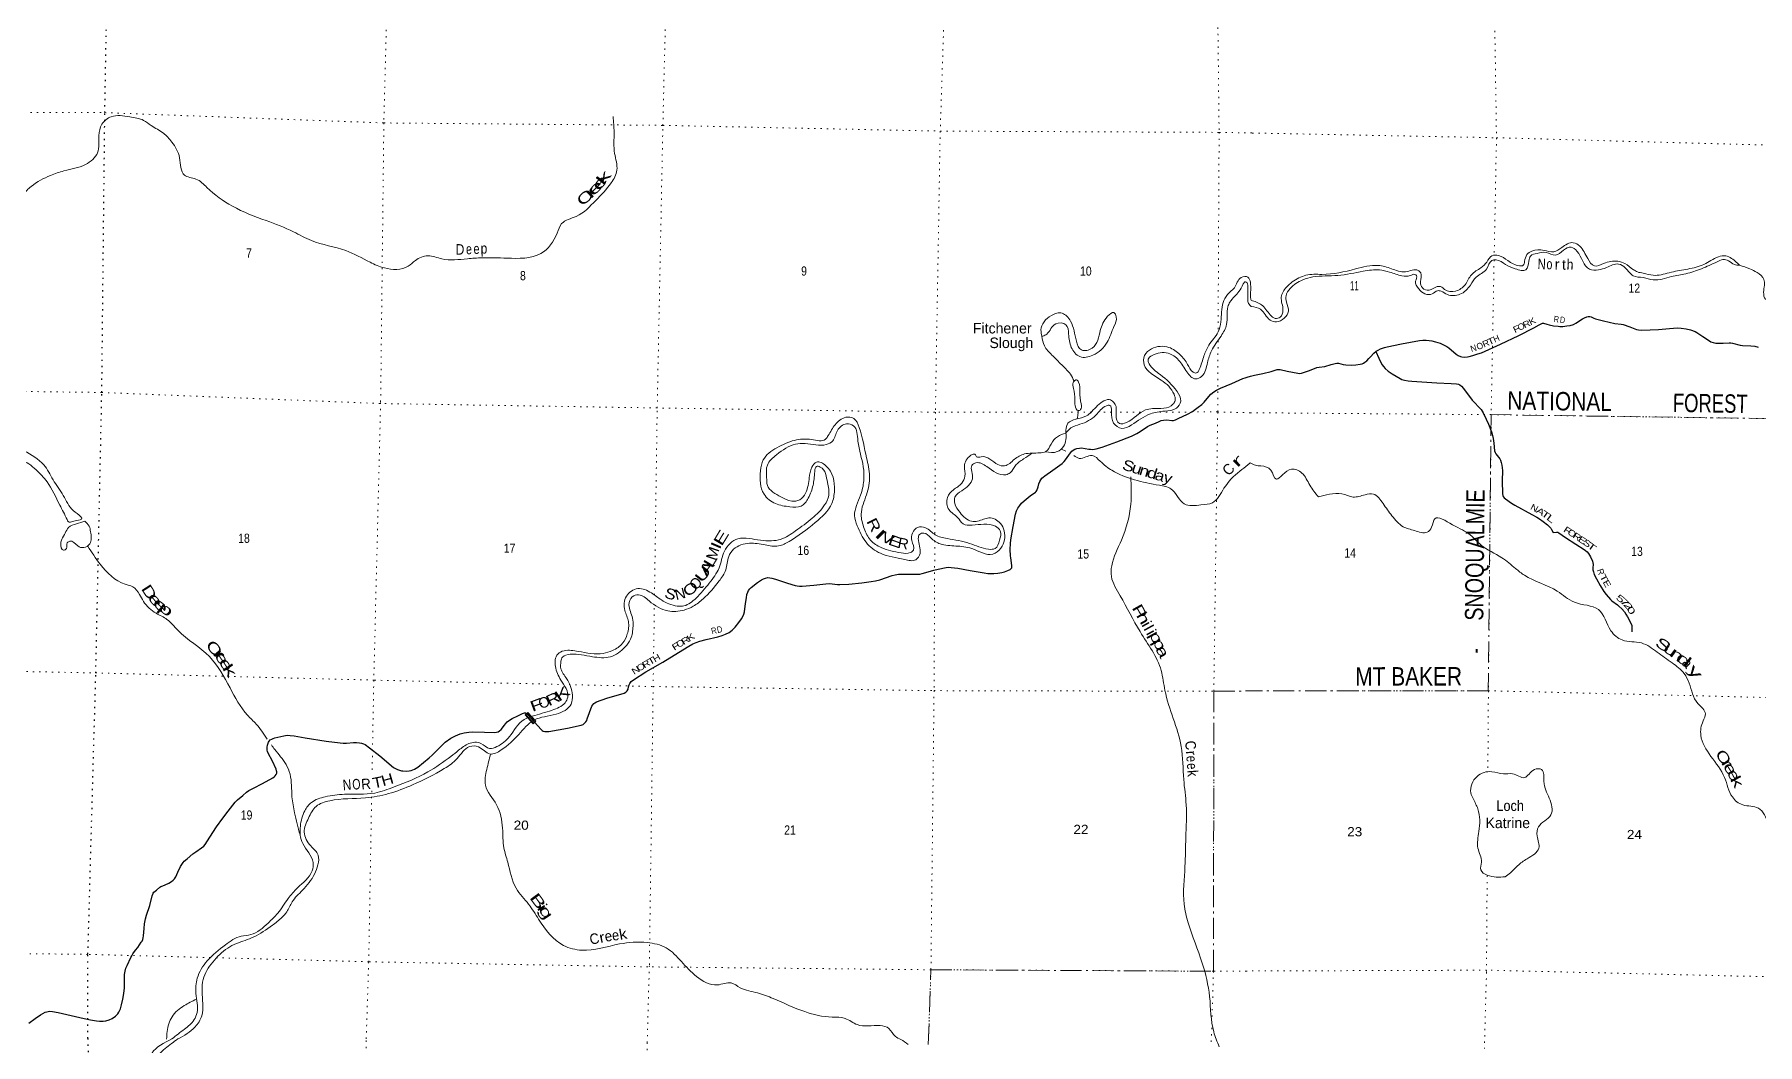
# Model space of a CAD drawing. Header units: feet. Extents: x -248627 to 3, y 0 to 184934.
# Drawn here: x -178134 to -145344, y 46447 to 65658 of the extents above; entities that cross this region are included whole.
import ezdxf
from ezdxf.enums import TextEntityAlignment as Align

# ---------------------------------------------------------------- set-up
doc = ezdxf.new("R2010")
doc.units = ezdxf.units.FT
doc.header["$LTSCALE"] = 80
doc.linetypes.add('DOT_DASHED', pattern=[7.7, 5, -1.2, 0.3, -1.2])
doc.linetypes.add('DOTTED', pattern=[1.5, 0.3, -1.2])
for name, color, linetype, lineweight in [('29', 7, 'Continuous', 25), ('30', 7, 'Continuous', 13), ('31', 7, 'Continuous', 13), ('39', 7, 'Continuous', 13), ('41', 7, 'Continuous', 13), ('44', 7, 'DOT_DASHED', 13), ('6', 7, 'DOTTED', 25), ('7', 7, 'DOTTED', 13)]:
    doc.layers.add(name, color=color, linetype=linetype, lineweight=lineweight)

msp = doc.modelspace()

# ---------------------------------------------------------------- linework, layer by layer
at = {"layer": '29'}
for points in [[(-154990.29, 59159.51), (-154918.67, 59177.64), (-154757.87, 59209.76), (-154597.83, 59248.53), (-154484.76, 59284.18), (-154461.95, 59287.85), (-154430.53, 59286.12), (-154293.43, 59255.87), (-154091.54, 59216.38), (-154058.69, 59212.34), (-154023.74, 59218.32), (-153870.04, 59268.62), (-153729.31, 59322.92), (-153689.28, 59333.14), (-153578.2, 59344.78), (-153456.56, 59378.36), (-153382.57, 59402.36), (-153349.15, 59406.21), (-153320.59, 59404.3), (-153230.84, 59381.4), (-153179.18, 59375.24), (-153075.96, 59369.89), (-152989.35, 59373.3), (-152904.12, 59384.93), (-152869.92, 59393.53), (-152840.19, 59406.24), (-152815.01, 59423.67), (-152780.14, 59452.73), (-152739.46, 59495.34), (-152709.76, 59527.05), (-152646.48, 59596.07), (-152600.58, 59633.49), (-152563.19, 59656.12), (-152516.7, 59677.43), (-152441.15, 59704.55), (-152395.19, 59717.62), (-152117.9, 59773.94), (-151777.95, 59838.95), (-151714.76, 59845.96), (-151648.89, 59844.02), (-151590.58, 59838.81), (-151544.29, 59830.46), (-151474.56, 59813.03), (-151384.3, 59783.82), (-151319.59, 59756.85), (-151257.61, 59720.05), (-151219.07, 59695.47), (-151078.64, 59579.45), (-151044.53, 59551.52), (-150999.97, 59532.15), (-150971.08, 59524.63), (-150922.49, 59522.47), (-150864.38, 59528.28), (-150833.82, 59535.69), (-150759.78, 59553.46), (-150666.8, 59582.52), (-150600.56, 59605.09), (-150236.33, 59764.31), (-149890, 59934.02), (-149600.68, 60076.76), (-149498.63, 60134.97), (-149461.93, 60153.97), (-149439.55, 60163.9), (-149415.44, 60165.59), (-149357.35, 60145.94), (-149312.77, 60134.59), (-149227.54, 60117.16), (-149140.64, 60106.84), (-149109.38, 60103.6), (-149049.33, 60105.54), (-148973.27, 60113.19), (-148911.8, 60124.91), (-148847.65, 60144.67), (-148801.38, 60167.52), (-148678.05, 60249.76), (-148636.73, 60270.19), (-148594.62, 60286.21), (-148565.06, 60293.43), (-148538.06, 60293.01), (-148510.82, 60287.62), (-148462.13, 60265.11), (-148425.59, 60248.88), (-148278.04, 60208.6), (-148167.96, 60183.02), (-148059.45, 60163.41), (-147938.9, 60148.63), (-147904.51, 60140.41), (-147772.89, 60094.54), (-147650.76, 60047.43), (-147608.95, 60038.47)], [(-147608.95, 60038.47), (-147546.16, 60035.8), (-147229.95, 60048.18), (-147017.97, 60067.65), (-146866.62, 60078.39), (-146800.38, 60074.54), (-146703.53, 60060.98), (-146622.17, 60039.67), (-146533.74, 60008.49), (-146500.13, 59991.25), (-146384.76, 59914.45), (-146261.72, 59831.07), (-146230.88, 59813.03), (-146190.2, 59799.47), (-146165.88, 59792.65), (-146135.96, 59787.85), (-145998.78, 59786.91), (-145884.14, 59795.59), (-145855.62, 59791.79), (-145824.09, 59785.91), (-145677.31, 59747.5), (-145632.31, 59741.35), (-145472.04, 59736.88), (-145395.99, 59727.8), (-145331.67, 59707.55)], [(-152607.9, 59629.06), (-152549.21, 59499.29), (-152524.87, 59443.03), (-152486.13, 59373.29), (-152462.46, 59342.31), (-152427.59, 59305.51), (-152373.36, 59257.08), (-152295.87, 59204.78), (-152142.84, 59111.8), (-152111.01, 59096.4), (-152061.49, 59084.68), (-151993.69, 59073.06), (-151922.31, 59066), (-151447.57, 59033.25), (-151177.86, 59021.2), (-151073.58, 59014.93), (-151037.17, 59005.97), (-151009.66, 58991.68), (-150980.6, 58970.37), (-150938.35, 58921.11), (-150772.04, 58701.7), (-150606.76, 58524.85), (-150587.29, 58495.98), (-150564.14, 58458.99), (-150506.21, 58338.94), (-150461.48, 58243.98), (-150408.87, 58098.88), (-150387.87, 58028.96), (-150374.31, 57970.85), (-150361.33, 57884.12), (-150347.19, 57738.39), (-150339.15, 57706.22), (-150325.89, 57682.22), (-150247.14, 57587.24), (-150234.84, 57562.12), (-150221.28, 57513.69), (-150213.57, 57467.55), (-150203.85, 57412.96), (-150199.82, 57362.41), (-150204.27, 57164.94), (-150197.64, 56922.86), (-150192.22, 56889.96), (-150182.54, 56868.65), (-150165.13, 56845.53), (-150143.8, 56826.03), (-150024.43, 56741.6), (-149961.71, 56702.06), (-149638.35, 56529.38), (-149547.18, 56479.3), (-149492.94, 56446.37), (-149423.82, 56393.57), (-149341.85, 56332.08), (-149295.36, 56287.53), (-149277.62, 56265.32), (-149262.43, 56241.04), (-149235.09, 56185.75), (-149167.51, 56194.55), (-149146.35, 56189.82), (-149122.96, 56177.11), (-148997.45, 56091.75), (-148802.83, 55966.46), (-148641.94, 55864.09), (-148619.32, 55843.93), (-148586.39, 55814.88), (-148561.21, 55783.89), (-148520.53, 55719.97), (-148485.66, 55642.48), (-148476.41, 55610.42), (-148472.1, 55578.56), (-148481.79, 55512.7), (-148477.44, 55475.36), (-148468.23, 55439.09), (-148450.79, 55388.72), (-148410.73, 55306.55), (-148338.44, 55177.58), (-148267.11, 55063.44), (-148228.03, 55009.05), (-148145.62, 54911.55), (-148117.62, 54887.01), (-148008.9, 54809.72), (-147983.96, 54786.28), (-147929.72, 54732.05), (-147879.36, 54677.81), (-147847.73, 54630.74), (-147817.37, 54582.89), (-147749.58, 54449.23), (-147739.73, 54416.65), (-147736.02, 54375.62), (-147738.24, 54297.71)], [(-158753.58, 57368.94), (-158577.21, 57497.68), (-158538.58, 57534.11), (-158513.02, 57568.68), (-158419.05, 57703.48), (-158395.25, 57729.56), (-158369.19, 57751.9), (-158338.91, 57768.04), (-158298.45, 57783.54), (-158245.7, 57791.96), (-158210.97, 57792.85), (-158071.04, 57771.54), (-158039.71, 57768.65), (-158002.48, 57764.93), (-157964.39, 57768.92), (-157931.75, 57774.23), (-157818.4, 57809.69), (-157540.11, 57907.69), (-157257.5, 58017.69), (-157153.57, 58067.55), (-157092.23, 58103.72), (-156952.9, 58201.74), (-156902.36, 58228.43), (-156800.27, 58266.54), (-156731.11, 58299.17), (-156690.31, 58316.26), (-156651.06, 58323.37), (-156585.37, 58325.78), (-156487.25, 58314.06), (-156456.74, 58316.57), (-156420.24, 58325.23), (-156369.31, 58350.71), (-156192.03, 58435.07), (-156098.06, 58489.21), (-156040.5, 58528.13), (-155987.34, 58569.16), (-155919.51, 58623.07), (-155878.23, 58665.27), (-155788.99, 58771.95), (-155748.25, 58814.8), (-155692.15, 58860.3), (-155638.43, 58892.98), (-155563.62, 58927.71), (-155347.96, 59017.17), (-155136.13, 59114.79), (-155096.74, 59129.38), (-155055.79, 59142.41), (-154990.29, 59159.51)], [(-162388.92, 55228.34), (-162214.98, 55251.97), (-162131.21, 55263.14), (-162049.26, 55284.51), (-161813.63, 55367.44), (-161753.33, 55380.41), (-161690.05, 55389.72), (-161613.61, 55394.78), (-161450.62, 55390.77), (-161325.2, 55391.58), (-161285.42, 55394.78), (-161239.57, 55404.61), (-161084.7, 55450.33), (-161018.06, 55469.76), (-160934.79, 55486.97), (-160781.65, 55521.88), (-160742.57, 55524.58), (-160688.58, 55521.88), (-160563.89, 55504.06), (-160327.35, 55461.95), (-160062.74, 55415.13), (-159994.25, 55406.46), (-159936.55, 55402.74), (-159875.8, 55402.46), (-159802.52, 55412.04), (-159728.06, 55425.07), (-159673.52, 55439.83), (-159610.79, 55460.44), (-159567.83, 55479.58), (-159551.22, 55493.95), (-159536.33, 55512.56), (-159534.28, 55533.19), (-159536.33, 55557.24), (-159556.17, 55705.11), (-159562.39, 55739.66), (-159567.98, 55864.39), (-159563.47, 55977.48), (-159556.81, 56044.95), (-159509.09, 56300.76), (-159462.97, 56535.53), (-159445.12, 56595.94), (-159421.92, 56647.43), (-159385.55, 56700.18), (-159351.14, 56740.45), (-159301.78, 56789.53), (-159186.5, 56883.59), (-159084.13, 56951.64), (-159069.1, 56966.37), (-159057.16, 56983.24), (-159033.27, 57053.22), (-159018.84, 57113.42), (-159003.95, 57156.23), (-158985.33, 57187.87), (-158963, 57215.8), (-158940.11, 57236.42), (-158905.29, 57266.06), (-158753.58, 57368.94)], [(-167243.78, 53033.04), (-166915.14, 53131.82), (-166879.8, 53150.38), (-166853.71, 53172.66), (-166838.84, 53202.5), (-166827.66, 53248.63), (-166818.37, 53286.27), (-166805.88, 53314.63), (-166777.42, 53351.42), (-166737.66, 53385.54), (-166498.36, 53534.91), (-166177.67, 53718.57), (-165881.17, 53900.81), (-165678.74, 54024.87), (-165602.83, 54068.08), (-165542.11, 54094.1), (-165474.38, 54116.48), (-165353.52, 54147.93), (-165130.66, 54202.94), (-165046.25, 54226.31), (-164984.53, 54249.75), (-164915.95, 54285.87), (-164859.77, 54327.34), (-164800.53, 54386.39), (-164733.36, 54471.41), (-164681.4, 54540.89), (-164655.34, 54585.57), (-164636.72, 54632.35), (-164625.55, 54678.64), (-164601.41, 54837.14), (-164584.66, 54943.59), (-164575.3, 55008.12), (-164561.83, 55051.91), (-164545.52, 55084.44), (-164523.18, 55112.36), (-164497.29, 55137.02), (-164374.09, 55232.79), (-164299.81, 55287.34), (-164259.49, 55306.59), (-164219.76, 55318.98), (-164178.81, 55326.43), (-164142.23, 55325.88), (-164100.63, 55318.98), (-164034.23, 55297.02), (-163804.53, 55222.82), (-163656.68, 55176.84), (-163618.52, 55170.07), (-163575.7, 55164.49), (-163526.08, 55165.57), (-163306.15, 55184.36), (-163187.02, 55197.56), (-163073.11, 55211.02), (-163005.42, 55213.26), (-162955.84, 55209.16), (-162852.84, 55195.39), (-162808.79, 55194.27), (-162639.24, 55202.24), (-162388.92, 55228.34)], [(-171561.75, 51939.53), (-171301.62, 51713.36), (-171265.84, 51693.79), (-171224.89, 51677.03), (-171189.52, 51664), (-171150.04, 51655.2), (-171124.37, 51649.11), (-171061.08, 51647.25), (-171003.15, 51651.59), (-170966.15, 51660.28), (-170904.72, 51680.76), (-170840.36, 51720.17), (-170620.43, 51900.26), (-170564.08, 51950.67), (-170385.1, 52132.39), (-170316.5, 52196.38), (-170208.43, 52273.21), (-170124.78, 52319.24), (-170033.27, 52353.59), (-169959.11, 52373.22), (-169865.3, 52387.77), (-169791.58, 52391.83), (-169571.41, 52384.58), (-169384.18, 52384.01), (-169342.98, 52386.26), (-169311.33, 52395.56), (-169282.81, 52411.76), (-169255.49, 52436.51), (-169191.51, 52520.41), (-169169.86, 52548.2), (-169136.36, 52583.57), (-169092.41, 52618.78), (-169045.15, 52648.72), (-168935.41, 52697.59), (-168847.67, 52743.82), (-168810.6, 52756.68), (-168793.04, 52754.58), (-168773.38, 52741.79), (-168739.82, 52708.91), (-168490.9, 52436.65), (-168471.82, 52421.62), (-168451.35, 52408.59), (-168421.32, 52400.66), (-168399.22, 52399.29), (-168348.78, 52402.91), (-167990.86, 52464.68), (-167727.66, 52522.73), (-167695.12, 52534.23), (-167670.51, 52553.59), (-167643, 52582.63), (-167624.39, 52610.55), (-167613.97, 52640.91), (-167570.61, 52764.85), (-167525.34, 52884.71), (-167510.84, 52910.25), (-167491.99, 52930.27), (-167473.61, 52945.62), (-167440.83, 52963.29), (-167243.78, 53033.04)], [(-175228.8, 49981.17), (-175119.03, 50074.33), (-175066.41, 50114.28), (-174953.83, 50188.13), (-174912.41, 50217.66), (-174883.86, 50248.92), (-174797.84, 50387.94), (-174672.08, 50586.47), (-174547.07, 50754.78), (-174449.23, 50883.43), (-174314.06, 51055.52), (-174272.07, 51099.98), (-174172, 51181.07), (-174097.1, 51247.04), (-174054.89, 51274.97), (-174005.89, 51302.88), (-173952.92, 51326.9), (-173806.08, 51401.92), (-173655.01, 51484.91), (-173600.09, 51518.81), (-173568.99, 51543.28), (-173551.7, 51557.9), (-173534.94, 51582.1), (-173525.13, 51606.72), (-173523.77, 51630.49), (-173527.5, 51654.69), (-173537.35, 51681.62), (-173605.97, 51836.54), (-173684.81, 51985.67), (-173696.89, 52017.67), (-173704.89, 52043.97), (-173706.75, 52070.03), (-173706.2, 52103.3), (-173700.61, 52140.53), (-173689.44, 52175.9), (-173680.14, 52198.23), (-173668.97, 52217.15), (-173646.63, 52239.18), (-173620.2, 52257.05), (-173594.14, 52270.08), (-173558.6, 52282.99), (-173388.56, 52319.13), (-173356.25, 52324.81), (-173311.57, 52328.53), (-173265.62, 52324.17), (-173192.44, 52315.5), (-172982.85, 52278.91), (-172585.68, 52218.74), (-172313.84, 52185.2), (-172260.45, 52180.5), (-172194.71, 52181.48), (-172060.89, 52189.71), (-172008.56, 52188.92), (-171947.14, 52183.34), (-171911.77, 52177.75), (-171872.19, 52166.93), (-171841.03, 52151.69), (-171757.29, 52091.52), (-171561.8, 51937.51)], [(-178244.38, 46854.03), (-178121.51, 46939.2), (-178017.28, 47008.53), (-177931.26, 47059.53), (-177901.87, 47069.96), (-177875.81, 47077.4), (-177840.1, 47081.49), (-177790.19, 47075.54), (-177685.76, 47053.5), (-177187.28, 46938.41), (-177067.95, 46913.6), (-176956.78, 46896.46), (-176898.56, 46893.12), (-176824.1, 46891.26), (-176775.58, 46896.03), (-176712.41, 46913.6), (-176657.66, 46941.53), (-176595.14, 46984.33), (-176550.76, 47029.63), (-176528.13, 47064.38), (-176498.35, 47127.67), (-176476.01, 47201.19), (-176449.96, 47311.95), (-176434.47, 47413.89), (-176423.9, 47526.01), (-176420.59, 47647.43), (-176423.9, 47736.35), (-176419.28, 47780.47), (-176410.87, 47842.46), (-176394.11, 47900.16), (-176372.8, 47948.69), (-176302.9, 48101.19), (-176283.62, 48134.01), (-176260.09, 48173.79), (-176213.55, 48240.8), (-176168.87, 48294.51), (-176102.02, 48391.66), (-176085.11, 48413.91), (-176070.22, 48441.83), (-176063.69, 48475.4), (-176057.19, 48510.71), (-176047.14, 48654.44), (-176038.58, 48743.39), (-176022.39, 48839.32), (-176003.22, 48905.34), (-175939.65, 49089.32), (-175892.72, 49275.68), (-175882.23, 49305.55), (-175874.78, 49326.02), (-175860.77, 49345.46), (-175811.52, 49382.56), (-175750.06, 49437.71), (-175729.28, 49451.1), (-175692.36, 49465.63), (-175647.98, 49481.36), (-175578.81, 49514.03), (-175527.55, 49546.96), (-175495.05, 49571.74), (-175471.92, 49598.01), (-175446.65, 49635.02), (-175404.26, 49727.4), (-175357.37, 49831.1), (-175333.1, 49873.29), (-175305.06, 49910.46), (-175284.7, 49932.86), (-175230.86, 49979.2)]]:
    msp.add_lwpolyline(points, dxfattribs=at)
at = {"layer": '31'}
for p, q in [((-168745.32, 52760.87), (-168591.21, 52593.86)), ((-168591.21, 52593.86), (-168641.32, 52547.63))]:
    msp.add_line(p, q, dxfattribs=at)
msp.add_lwpolyline([(-168641.32, 52547.63), (-168795.43, 52714.64), (-168745.32, 52760.87)], dxfattribs=at)
msp.add_lwpolyline([(-168784.12, 52714.18), (-168745.77, 52749.57), (-168602.51, 52594.31), (-168640.86, 52558.92)], close=True, dxfattribs=at)
at = {"layer": '39'}
msp.add_line((-158587.43, 57772.93), (-158510.57, 57732.22), dxfattribs=at)
for points in [[(-179148.09, 57940.36), (-179307.67, 58131.59), (-179495.99, 58572.92), (-179647.85, 58921.54), (-179829.73, 59175.26), (-180336.9, 59843.71), (-180436.33, 60172.29), (-180469.64, 60684.65), (-180419.71, 60894.61), (-180192.29, 61028.37), (-179622.67, 61330.51), (-179488.05, 61510.44), (-179377.77, 61775.03), (-179103.92, 61866.55), (-178793.5, 61812.91), (-178620.48, 61942.5), (-178558.18, 62019.33), (-178371.04, 62142.9), (-178357.5, 62415.3), (-178337.76, 62607.02), (-178199.05, 62766.78), (-177830.74, 62975.57), (-177573, 63063.02), (-177164.21, 63185.17), (-176932.96, 63409.73), (-176907.44, 63732.6), (-176851.47, 63950.64), (-176674.45, 64094.36), (-176321.82, 64091.28), (-176057.71, 64023.39), (-175912.42, 63924.92), (-175680.4, 63782.3), (-175518.84, 63611.25), (-175373.13, 63311.03), (-175281.76, 62982.42), (-175061.97, 62908.37), (-174852.07, 62747.53), (-174367.72, 62391.74), (-173724.36, 62117.07), (-173204.04, 61904.61), (-172865.17, 61738.07), (-172211.9, 61546.14), (-171747.98, 61325.47), (-171475.73, 61217.25), (-171022.42, 61250.75), (-170885.62, 61358.05), (-170646.02, 61447.46), (-170381.94, 61389.66), (-169896.32, 61392.99), (-169614.26, 61409.89), (-169142.73, 61403.08), (-168498.11, 61491.57), (-168186.6, 61879.77), (-168102.34, 62059.56), (-167824.56, 62197.49), (-167454.43, 62501.12), (-167158.92, 62834.8), (-167050.62, 63075.17), (-167093.6, 63393.83), (-167104.53, 63801.33), (-167123.28, 64095.84)], [(-154981.5, 60602.13), (-154784.73, 60515.86), (-154617.77, 60324.13), (-154521.13, 60257.49), (-154426.35, 60283.61), (-154375.73, 60410.59), (-154407.53, 60662.68), (-154308.43, 60852.12), (-154072.29, 61027.31), (-153939.16, 61079.6), (-153634.76, 61095.43), (-152995.61, 61197.61), (-152564.14, 61263.72), (-152312.29, 61202.97), (-152042.29, 61144.22), (-151802.38, 61170.19), (-151754.09, 61121.74), (-151758.41, 60956.4), (-151718.31, 60837.39), (-151595.43, 60792.9), (-151438.08, 60863.32), (-151375.6, 60861.24), (-151299.1, 60808.74), (-151089.52, 60778.28), (-150907.9, 60899.08), (-150788.64, 61088.5), (-150606.99, 61221.4), (-150495.93, 61330.17), (-150398.97, 61449.05), (-150271.97, 61454.97), (-150096.78, 61355.98), (-149871.2, 61258.97), (-149804.67, 61266.96), (-149776.32, 61339.53), (-149733.76, 61470.55), (-149640.92, 61534.98), (-149407.07, 61550.88), (-149223.69, 61524.48), (-149070.36, 61604.98), (-148850.49, 61697.51), (-148727.65, 61630.84), (-148576.89, 61394.77), (-148448.14, 61255.5), (-148272.69, 61299.69), (-148004.53, 61343.78), (-147867.54, 61299.27), (-147706.49, 61184.17), (-147629.97, 61141.75), (-147519.15, 61117.44), (-147327.74, 61076.92), (-147023.28, 61127.02), (-146710.74, 61189.21), (-146400.18, 61269.55), (-146125.79, 61414.46), (-145980.6, 61450.61), (-145863.75, 61414.19), (-145686.63, 61268.83)], [(-154982.65, 60480.79), (-154801, 60431.19), (-154621.97, 60225.33), (-154497.06, 60190.92), (-154351.81, 60261.35), (-154270.95, 60392.34), (-154310.95, 60565.79), (-154316.78, 60688.8), (-154239.94, 60825.84), (-153999.79, 60988.93), (-153806.18, 61045.19), (-153332.45, 61074.95), (-152846.53, 61155.12), (-152540.1, 61179), (-152346.67, 61138.48), (-152110.96, 61067.66), (-151953.73, 61071.54), (-151862.98, 61093.62), (-151836.82, 61071.42), (-151851.11, 60966.58), (-151790.91, 60819.32), (-151674.16, 60724.43), (-151537.1, 60724.29), (-151436.21, 60784.68), (-151367.69, 60774.53), (-151246.86, 60711.89), (-151009.01, 60715.68), (-150809.14, 60890.91), (-150700.03, 61042.03), (-150502.22, 61195.08), (-150399.13, 61358.31), (-150320.5, 61370.33), (-150139.24, 61283.43), (-149953.94, 61202.59), (-149752.41, 61182.22), (-149697.69, 61347.51), (-149665.27, 61444.27), (-149538.19, 61494.55), (-149366.83, 61512.52), (-149189.54, 61461.93), (-149038.2, 61554.53), (-148888.94, 61610.84), (-148780.22, 61538.14), (-148542.98, 61197.12), (-148373.69, 61180.82), (-148216.39, 61225.02), (-147990.51, 61291.33), (-147857.61, 61214.57), (-147712.74, 61069.24), (-147519.3, 61032.75), (-147329.91, 60990.21), (-146981.08, 61052.37), (-146710.89, 61106.54), (-146412.4, 61201.01), (-146115.85, 61335.81), (-146002.9, 61376.02), (-145894.1, 61351.71), (-145785.38, 61281.03), (-145685.34, 61268.38)], [(-158507.47, 58075.29), (-158466.64, 58262.29), (-158315.68, 58341.38), (-158116.32, 58402.44), (-157903.14, 58600.73), (-157655.51, 58706.3), (-157552.48, 58579.48), (-157552.14, 58414.04), (-157489.35, 58258.86), (-157354.38, 58277.38), (-156990.16, 58516.43), (-156857.22, 58541), (-156468.5, 58624.76), (-156428.35, 58697.5), (-156448.75, 58814.46), (-156693.13, 59084.15), (-157016.14, 59375.82), (-157008.45, 59549.35), (-156875.73, 59680.84), (-156547.34, 59705.94), (-156331.44, 59567.31), (-156190, 59382.08), (-156084.91, 59237.1), (-156022.41, 59219.11), (-155968.15, 59287.85), (-155880.03, 59544.31), (-155785.75, 59748.33), (-155610.97, 59998.97), (-155556.97, 60194.82), (-155513.4, 60558.09), (-155433.12, 60709.62), (-155300.4, 60839.09), (-155169.83, 61033.13), (-155042.9, 61041.54), (-154996.35, 60940.79), (-154990.74, 60648.36), (-154988.43, 60628.72), (-154981.5, 60602.13)], [(-145078.83, 60585.04), (-145191.92, 60623.07), (-145227.97, 60756.19), (-145223.5, 61000.17), (-145354.29, 61131.37), (-145493.25, 61202.09), (-145686.63, 61268.83)], [(-154982.65, 60480.79), (-155029.77, 60543.25), (-155044.22, 60706.63), (-155046.61, 60888.2), (-155058.8, 60934.57), (-155091.08, 60954.66), (-155131.29, 60912.18), (-155213.61, 60768.71), (-155384.46, 60566.5), (-155422.56, 60479.65), (-155448.06, 60144.67), (-155554.39, 59922.46), (-155735.15, 59639.52), (-155811.25, 59417.39), (-155923.54, 59154.81), (-156036.28, 59106.09), (-156203.8, 59238.8), (-156361.45, 59464.33), (-156559.19, 59594.94), (-156867.4, 59551.74), (-156939.79, 59480.94), (-156921.48, 59394.23), (-156711.48, 59189.01), (-156390.42, 58867.07), (-156321.53, 58683.66), (-156403.86, 58550.29), (-156625.4, 58495.22), (-156899.33, 58442.03), (-157259.58, 58231.24), (-157444.82, 58166.18), (-157598.17, 58266.64), (-157638.95, 58494.51), (-157671.42, 58603.37), (-157733.87, 58595.13), (-157937.01, 58417.04), (-158238.9, 58242.73), (-158412.04, 58173.66), (-158509.22, 58073.48)], [(-158963.78, 59917.33), (-158980.16, 60038.33), (-158783.26, 60313.24), (-158577.82, 60356.17), (-158418.32, 60207.3), (-158306.69, 59822.25), (-158209.62, 59657.08), (-158006.18, 59691.92), (-157851.73, 60027.25), (-157713.26, 60297.96), (-157594.51, 60366.88), (-157548, 60288.32), (-157591.94, 60100.58), (-157722.3, 59803.65), (-157993.81, 59556.78), (-158239.58, 59529.9), (-158403.17, 59707), (-158454.08, 59961.07), (-158504.82, 60136.45), (-158700.31, 60154.08), (-158871.18, 59959.94), (-158945.66, 59921.41), (-158963.78, 59917.33)], [(-158962.91, 59917.53), (-158915.04, 59735.88), (-158771.61, 59560.74), (-158704.97, 59494.35), (-158509.11, 59297.16), (-158420.23, 59196.52), (-158351.44, 59063.55)], [(-158351.44, 59063.55), (-158367.51, 59039.3), (-158359.22, 58926.34), (-158338.62, 58714.56), (-158318.13, 58551.19), (-158275.71, 58502.89), (-158225.38, 58523.2), (-158217.54, 58630.15), (-158242.2, 58858.06), (-158266.78, 59047.64), (-158303.13, 59087.89), (-158351.44, 59063.55)], [(-173081.25, 50431.36), (-173073.55, 50602.87), (-172991.54, 50891.59), (-172860.9, 51051.33), (-172601.19, 51158.95), (-172234.56, 51206.34), (-171660.33, 51230.08), (-171289.81, 51346.07), (-170647.61, 51630.25), (-170210.97, 51925.98), (-170062.11, 52043.4), (-169868.93, 52169.01), (-169637.21, 52173.66), (-169473.8, 52077.26), (-169332.82, 52111.94), (-169095.44, 52302.22), (-168816.04, 52629.81), (-168663.03, 52690.75), (-168284.45, 52804.75), (-168037.33, 52948.66), (-167986.5, 53050.37), (-168116.39, 53378.17), (-168219.7, 53638.15), (-168177.87, 53872.3), (-168055.09, 53935.17), (-167785.05, 53923.79), (-167309.43, 53884.72), (-167134.24, 53939.66), (-166941.09, 54079.39), (-166852.8, 54257.17), (-166831.12, 54491.26), (-166900.08, 54704.93), (-166868.41, 54975.36), (-166651.08, 55117.17), (-166392.99, 55035.15), (-166203.3, 54902.5), (-165902.82, 54786.29), (-165773.87, 54790.68), (-165544.46, 54936.55), (-165293.19, 55223.72), (-165106.39, 55510.71), (-165004.3, 55831.76), (-164748.88, 56064.46), (-164533.28, 56069.08), (-164108.03, 56027.86), (-163936.81, 56054.54), (-163651.01, 56216.71), (-163333.14, 56455.63), (-163097.92, 56708.46), (-163017.7, 56890.25), (-163044.4, 57134.29), (-163182.04, 57430.5), (-163252.6, 57442.41), (-163284.63, 57343.47), (-163318.34, 57083.12), (-163408.5, 56838.76), (-163547.22, 56685.05), (-163758.77, 56674.4), (-164030.92, 56734.19), (-164250.94, 56915.18), (-164316.35, 57358.85), (-164266.41, 57564.77), (-164006.96, 57797.48), (-163672.76, 57937.59), (-163344.34, 57952.6), (-163080.39, 57959.36), (-163028.14, 58028.09), (-162895.59, 58236.25), (-162694.38, 58376), (-162543.21, 58356.24), (-162440.09, 58185.02), (-162299.83, 57604.36), (-162242.69, 57259.52), (-162302.39, 56902.26), (-162402.37, 56532.79), (-162343.36, 56258.56), (-162222, 56038.98), (-162020.2, 55900.31), (-161641.16, 55796.42), (-161463.86, 55802.95), (-161407.54, 55851.52), (-161440.15, 56031), (-161424.33, 56174.28), (-161327.84, 56283.49), (-161178.71, 56275.82), (-160993.05, 56141.14), (-160767.22, 56071.14), (-160337.83, 55977.47), (-159978.92, 55867.47), (-159854.02, 55881.93), (-159767.7, 56037.51)], [(-158271.68, 58502.9), (-158277.59, 58436.3), (-158281.55, 58404.01), (-158293.1, 58349.38)], [(-175405.34, 46551.81), (-175076.53, 46782.37), (-174952.04, 46992.53), (-174932.38, 47224.59), (-174925.28, 47684.6), (-174742.61, 48013.95), (-174457.03, 48281.03), (-174289.97, 48366.21), (-173961.78, 48492.18), (-173607.61, 48715.06), (-173426.56, 48862.83), (-173332.09, 48972.03), (-173231.73, 49157.91), (-173032.71, 49382.39), (-172805.65, 49685.62), (-172739.53, 49867.38), (-172735.89, 50048.96), (-172877.3, 50224.1), (-173000.77, 50486.05), (-172918.72, 50754.6), (-172776.11, 50974.89), (-172514.39, 51084.54), (-171837.46, 51138.82), (-171396.34, 51218.69), (-170937.27, 51387.37), (-170335.42, 51695.65), (-170092, 51885.95), (-169854.71, 52112.55), (-169683.42, 52106.96), (-169465.52, 51972.37), (-169252.09, 52049.61), (-168918.21, 52345.07), (-168628.62, 52616.19), (-168207.72, 52730.31), (-167921.99, 52922.74), (-167898.17, 53092.27), (-168009.65, 53406.7), (-168114.82, 53594.05), (-168115.12, 53735.27), (-168085.06, 53816.06), (-167938.08, 53868.91), (-167516.84, 53823.64), (-167174.29, 53822.54), (-166892.58, 54008.91), (-166790.13, 54158.48), (-166744.3, 54406.76), (-166752.67, 54554.01), (-166821.72, 54810.05), (-166757.55, 54961.54), (-166636.73, 55000.19), (-166437, 54883.72), (-166083.98, 54695.02), (-165771.68, 54709.98), (-165598.55, 54783.08), (-165409.42, 54920.78), (-165107.89, 55262.55), (-164979.37, 55472.71), (-164923.49, 55731.11), (-164829.07, 55866.53), (-164529.07, 55980.32), (-164230.78, 55948.84), (-163972.82, 55929.36), (-163773.5, 56012.62), (-163276.55, 56375.09), (-162958.94, 56737.07), (-162911.1, 56983.34), (-163073.29, 57455), (-163252.77, 57525.13), (-163341.22, 57426.03), (-163389.17, 57228.19), (-163461.09, 56935.46), (-163569.63, 56806.04), (-163724.74, 56783.44), (-163928.42, 56861.57), (-164186.81, 57080.78), (-164201.23, 57232.06), (-164187.62, 57468.14), (-164012.72, 57664.31), (-163650.44, 57865.02), (-163469.11, 57877.61), (-163066.07, 57858.52), (-162943.3, 57929.46), (-162855.05, 58123.38), (-162680.01, 58252.97), (-162548.96, 58217.01), (-162463.72, 57924.7), (-162361.94, 57434.72), (-162353.33, 57170.45), (-162413.2, 56893.89), (-162527.25, 56508.24), (-162478.48, 56314.69)], [(-159146.52, 57693.54), (-159005.48, 57699.97), (-158890.68, 57724.49), (-158788.21, 57865.99), (-158667.6, 58007.54), (-158508.08, 58074.65)], [(-158895.05, 57721.33), (-158671.04, 57723.06), (-158552.36, 57822.24), (-158506.29, 57953.5), (-158505.86, 58076.95)], [(-179148.09, 57940.36), (-178881.59, 57696.95), (-178728.04, 57499.65), (-178603.1, 57497.97), (-178387.59, 57542.93), (-178105.14, 57378.26), (-177895.11, 57150.84), (-177652.37, 56705.63), (-177514.77, 56429.6), (-177488.49, 56389.32), (-177432.07, 56387.45), (-177329.35, 56411.94), (-177232.73, 56456.59), (-177246.88, 56478.74), (-177398.26, 56603.42), (-177586.26, 56891.42), (-177780.33, 57189.49), (-177954.21, 57471.47), (-178333.61, 57744.83), (-178698.74, 57943.58), (-178992.94, 57944.81), (-179148.09, 57940.36)], [(-162478.48, 56314.69), (-162308.56, 55998.4), (-162034.08, 55789.31), (-161574.41, 55673.54), (-161362.82, 55666.03), (-161282.47, 55787.3), (-161315.3, 56069.66), (-161291.29, 56148.41), (-161210.74, 56174.86), (-161077.56, 56082.41), (-160897.99, 55969.91), (-160599.68, 55928.35), (-160297.32, 55880.74), (-159898.12, 55772.87), (-159743.21, 55886.26), (-159679.42, 56215.29), (-159752.26, 56358.34), (-159972.11, 56462.66), (-160072.81, 56436.16), (-160300.43, 56399.23), (-160520.41, 56564.07), (-160621.52, 56737.31), (-160617.75, 56860.39), (-160489.03, 56977.75), (-160286, 57208.29), (-160296.36, 57343.44), (-160296.61, 57462.47), (-160218.13, 57511.1), (-160012.44, 57439.02), (-159649.42, 57284.65), (-159564.87, 57323.21), (-159468.43, 57456.63), (-159311.52, 57584.15), (-159146.52, 57693.54)], [(-159767.7, 56037.51), (-159755.99, 56215.08), (-159846.85, 56305.63), (-160068.58, 56343.36), (-160292.21, 56326.62), (-160461.52, 56350.38), (-160566.56, 56471.14), (-160730.08, 56617.98), (-160758.78, 56851.94), (-160646.25, 56997.5), (-160487.32, 57123.01), (-160427.15, 57256.33), (-160435.61, 57445.95), (-160313.13, 57654.09), (-160238.61, 57672.45), (-160206.27, 57624.11), (-160115.6, 57626.37), (-159802.96, 57477.92), (-159671.93, 57452.04), (-159484.8, 57577.63), (-159295.6, 57679.02), (-159146.52, 57693.54)], [(-158355.47, 57650.06), (-158251.65, 57595.07), (-158007.94, 57650.2), (-157852.56, 57539.65), (-157630.55, 57368.76), (-156727.22, 57084.71), (-156507.44, 57016.7), (-156252.95, 56728.88), (-155936.55, 56709.56), (-155717, 56752.52), (-155497.94, 57027.49), (-155198.38, 57351.09), (-155041.47, 57474.58), (-155002.27, 57509.54)], [(-153700.73, 56863), (-153865.62, 57084.98), (-154016.38, 57317.02), (-154215.81, 57389.82), (-154383.3, 57281.1), (-154500.35, 57200.56), (-154604.87, 57370.05), (-154794.2, 57450.9), (-154896.97, 57465.12), (-155002.27, 57509.54)], [(-157273.63, 57246.65), (-157270.52, 56722.11), (-157448.43, 56041.73), (-157634.8, 55550.97), (-157640.42, 55349.21), (-157474.42, 54982.47), (-157094.16, 54299.55), (-156693.64, 53560.21), (-156622.33, 53183.12), (-156311.79, 52114.68), (-156264.13, 51487.36), (-156216.77, 51003.29), (-156223.53, 50383.89), (-156240.51, 49833.07), (-156255.13, 49118.83), (-156179.83, 48761.93), (-155912.24, 47996), (-155771.87, 47358.84), (-155693.9, 46689.24), (-155587.98, 46404.41)], [(-144100.78, 48503.21), (-144164.86, 48739.2), (-144233.17, 48864.29), (-144254.93, 49096.2), (-144335.25, 49269.69), (-144353.09, 49443.12), (-144449.42, 49679.14), (-144587.95, 49991.83), (-144946.01, 50401.53), (-145046.64, 50490.36), (-145213.36, 50817.19), (-145328.03, 50942.32), (-145626.24, 51005.14), (-145823.51, 51154.55), (-145972.01, 51525.73), (-146424.11, 52330.74), (-146381.3, 52600.9), (-146334.7, 52735.95), (-146483.51, 52935.73), (-146579.94, 53117.31), (-146740.5, 53504.62), (-146971.95, 53706.5), (-147251.77, 53908.43), (-147553.81, 54084.17), (-147922.58, 54141), (-148133.91, 54316.65), (-148371.05, 54718.16), (-148830.37, 54859.77), (-149154.52, 55069.81), (-149780.87, 55370.9), (-149947.94, 55500.12), (-150211.63, 55706.06), (-150612.31, 55950.46), (-150807.5, 56136.17), (-151149.82, 56332.11), (-151488.25, 56447.39), (-151546.99, 56286.13), (-151629.8, 56191.45), (-151869.61, 56221.94), (-152087.18, 56294.75), (-152302.48, 56504.68), (-152471.39, 56736.74), (-152652.48, 56916.38), (-152813.76, 56904.45), (-153039.59, 56860.32), (-153253.15, 56921.03), (-153491.01, 56913.2), (-153700.73, 56863)], [(-177178.2, 56400.24), (-177333.25, 56349.39), (-177486.24, 56278.36), (-177548.49, 56175.3), (-177614.74, 56056.09), (-177634.72, 55977.35), (-177582.06, 55848.38), (-177525.71, 55880.81), (-177509.81, 55985.76), (-177461.53, 56022.21), (-177310.21, 55929.81), (-177197.3, 55897.83), (-177082.59, 55968.75), (-177066.96, 56200.81), (-177093.37, 56303.63), (-177176.23, 56399.34)], [(-177120.77, 55926.67), (-176884.31, 55581.92), (-176405.95, 55201.9), (-176264.8, 55151.84), (-176135.54, 55008.95), (-176060.7, 54875.99), (-175818.43, 54648.66), (-175612.65, 54532.2), (-175404.67, 54326.98), (-174805.16, 53824.21), (-174413, 53230.1), (-174081.45, 52712.49), (-173913.85, 52541.45), (-173707.04, 52257.51)], [(-173626.4, 52145.82), (-173562.22, 52058.2), (-173346.02, 51774.31), (-173271.08, 51590.92), (-173233.9, 51155.24), (-173184.91, 50854.76), (-173081.05, 50435.72)], [(-169455.75, 51972.54), (-169527.36, 51675.63), (-169552.94, 51381.01), (-169340.57, 51006.32), (-169226.8, 50558.74), (-169199.82, 50187.59), (-169128.73, 49915.42), (-168968.5, 49419.54), (-168730.09, 49113.52), (-168540.08, 48829.56), (-168065.51, 48330.5), (-167720.75, 48240.64), (-166999.62, 48359.59), (-166473.76, 48385.22), (-166112.86, 48285.31), (-165824.17, 48025.83), (-165537.44, 47742.13), (-165136.11, 47579.79), (-164878.27, 47616.8), (-164702.77, 47526.49), (-164372.11, 47428.52), (-164075.68, 47322.39), (-163476.69, 47071.81), (-162954.59, 46968.3), (-162708.7, 46942.74), (-162476.72, 46824.33), (-162043.46, 46805.32), (-161874.08, 46751.3), (-161750.85, 46600.32), (-161647.97, 46544.1), (-161506.17, 46446.62)], [(-150146.46, 49636.17), (-150488.42, 49667.13), (-150611.2, 49766.06), (-150598.84, 49913.25), (-150664.88, 50181.5), (-150646.18, 50498.06), (-150667.59, 50927.58), (-150757.95, 51123.27), (-150800.08, 51232.2), (-150682.62, 51546.64), (-150400.26, 51635.08), (-150178.61, 51592.51), (-150007.28, 51596.37), (-149779.63, 51523.54), (-149591.9, 51676.6), (-149452.83, 51674.45), (-149410.89, 51452.6), (-149306.64, 51131.88), (-149276.97, 50813.25), (-149513.21, 50585.63), (-149539.72, 50412.25), (-149505.87, 50180.32), (-149727.95, 49980.92), (-149909.6, 49846.01), (-150046.9, 49713.06), (-150146.46, 49636.17)], [(-175519.29, 46552.7), (-175281.97, 46739.45), (-175092.94, 46919.52), (-175040.83, 47052.81), (-175061.74, 47415.91), (-175036.16, 47708.52), (-174847.43, 48035.86), (-174501.49, 48341.43), (-174199.59, 48507.68), (-174016.28, 48538.44), (-173688.3, 48757.21), (-173505.32, 48943.31), (-173308.43, 49222.26), (-173129.52, 49426.51), (-172852.13, 49748.04), (-172832.31, 49909.49), (-173028.52, 50268.08), (-173081.25, 50431.36)], [(-175055.55, 47307.68), (-175284.93, 47187.33), (-175516.21, 46974.87), (-175610.33, 46694.18), (-175619.79, 46551.36)], [(-175519.29, 46552.7), (-175898.8, 46278.78), (-175992.46, 45903), (-176053.36, 45417.91), (-176127.65, 44685.01), (-176080.01, 44482.76), (-176067.57, 44059.2), (-176206.99, 43875.56), (-176368.32, 43710.35), (-176403.19, 43513.23), (-176465.16, 43247.91), (-176684.28, 42978.63), (-176855.91, 42646.21), (-176850.84, 42424.37), (-176803.42, 41905.59), (-176890.62, 41711.17), (-177182.45, 41426.72), (-177223.61, 41211.53), (-177185.35, 40910.62), (-177096.32, 40641.29), (-177101.77, 40385.31), (-177134.85, 40172.04), (-177219.55, 40013.88), (-177291.28, 39621.68), (-177262.32, 39228.14), (-177209.92, 38931.07), (-177207.37, 38221.35), (-177241.57, 37774.21), (-177260.26, 37431.71), (-177326.82, 36974.93), (-177525.98, 36542.07), (-177820.73, 36340.31), (-177871.25, 36177.67), (-177830.44, 35917.05), (-177744, 35754.61), (-177751.91, 35615.6), (-177844.21, 35191.41), (-177874.92, 34703.91), (-177830.86, 34235.57), (-177730.97, 33875.38), (-177699.01, 33705.6), (-177630.25, 33426.46), (-177548.53, 33062.47), (-177576.79, 32758.4), (-177493.86, 32634.32), (-177397.27, 32477.8), (-177424.08, 32131.37), (-177602.4, 31301.06), (-177603.66, 31057.12), (-177566.93, 30792.52), (-177425.76, 30205.96), (-177375.59, 29892.79), (-177421.05, 29657.5), (-177491.07, 29392.3), (-177500.32, 29303.71), (-177557.32, 29258.09), (-177714.36, 29262.18), (-177841.77, 29223.54), (-177995.39, 29032.02), (-178031.4, 28750.23), (-177925.95, 28654.08), (-177866.53, 28429.5), (-177791.51, 28166.41), (-177685.59, 27955.33), (-177551.37, 27451.53), (-177434.95, 26972.16), (-177352.81, 26789.62), (-177391.51, 26457.47), (-177440.04, 25843.18), (-177389.53, 25405), (-177282.92, 25095.12), (-177220.74, 24775.75), (-177225.76, 24552.02), (-177274.45, 24375.24), (-177244.81, 24183.31), (-177175.98, 23759.01), (-177169.1, 23371.82), (-177206.18, 22860.2), (-177218.52, 22241.4), (-177364.79, 21997.36), (-177517.96, 21840.11), (-177727.3, 21848.93), (-177966.7, 21719.02), (-178062.69, 21470.29), (-177927.48, 21190.27), (-177658.86, 21095.99), (-177277.16, 21173.61), (-176993.26, 21167.84), (-176878.33, 21027.21), (-176874.59, 20855.79), (-176848.56, 20544.95)], [(-175405.34, 46551.81), (-175647.83, 46370.23), (-175838.03, 46154.99), (-175890.81, 45673.83), (-175989.48, 44925.12), (-176047.56, 44649.68), (-175977.34, 44479.39), (-175978.48, 44094.32), (-176111.09, 43817.84), (-176268.45, 43648.55), (-176304.28, 43530.07), (-176346.08, 43266.5), (-176437.15, 43084.23), (-176724.35, 42694.88), (-176763.98, 42443.38), (-176718.98, 41894.39), (-176786.59, 41659.39), (-177044.95, 41467.24), (-177111.45, 41314.89), (-177114.48, 41089.12), (-177014.08, 40916.42), (-176955.65, 40768.47), (-176999.2, 40525.09), (-177026.65, 40130.28), (-177140.46, 39903.96), (-177200.25, 39501.52), (-177185.56, 39245.27), (-177132.34, 39008.68), (-177110.58, 38679.76), (-177119.22, 38365.77), (-177153.95, 37549.26), (-177186.29, 37241.22), (-177286.94, 36794.96), (-177450.11, 36492.68), (-177639.03, 36372.19), (-177767.57, 36248.88), (-177714.22, 36022.37), (-177625.41, 35736.92), (-177674.4, 35537.96), (-177750.79, 35248.65), (-177755.99, 34861.61), (-177741.04, 34325.11), (-177711.37, 34135.2), (-177546.94, 33631.01), (-177480.4, 33186.57), (-177461.27, 32811.31), (-177414.49, 32695.77), (-177280.8, 32452.07), (-177282.36, 32185.95), (-177362.25, 31636.6), (-177531.16, 31056.16), (-177497.06, 30896.43), (-177378.35, 30437.19), (-177292.41, 29900.83), (-177315.5, 29651.32), (-177354.6, 29356.22), (-177483.71, 29190.58), (-177594.73, 29171.89), (-177682.85, 29209.34), (-177833.54, 29086.33), (-177924.31, 28926.24), (-177899.24, 28843.25), (-177803.03, 28658.5), (-177753.38, 28456.23), (-177695.19, 28290.14), (-177637.4, 28093.81), (-177513.89, 27692.97), (-177431.32, 27242.28), (-177339.68, 27017.27), (-177245.54, 26828.53), (-177267, 26578.64), (-177316.05, 26077.43), (-177347.63, 25525.42), (-177295.88, 25329.17), (-177139.58, 24970.24), (-177109.35, 24671.45), (-177190.12, 24355.98), (-177185.71, 24234.95), (-177151.92, 24051.03), (-177108.16, 23560.53), (-177085.85, 23271.92), (-177117.6, 22857.01), (-177139.67, 22413.75), (-177138.81, 22177.85), (-177250.66, 21947.47), (-177468.62, 21764.86), (-177663.97, 21765.43), (-177837.91, 21711.27), (-177950.28, 21591.79), (-177954.95, 21394.27), (-177658.87, 21245.19)]]:
    msp.add_spline(points, degree=3, dxfattribs=at)
at = {"layer": '44'}
for points in [[(-144610.08, 80230.74), (-144734.63, 74190.02), (-150102.75, 74227.14), (-150142.27, 68976.88), (-145080.77, 68876.67), (-145107.54, 58351.71), (-150413, 58426.85), (-150468.9, 53175.81), (-155031.47, 53171.62)], [(-161125.25, 46444.14), (-161074.74, 47868.8), (-155697.31, 47841.03), (-155691.35, 53164.99), (-155031.47, 53171.62)]]:
    msp.add_lwpolyline(points, dxfattribs=at)
at = {"layer": '6'}
for points in [[(-177117.25, 46564.08), (-177116.62, 48166.95), (-176966.62, 53513.75), (-176852.87, 58848.36), (-176795.52, 64170.7), (-176716.05, 68507.2)], [(-177117.25, 46564.08), (-177088.27, 42891.22), (-177093.15, 41537.26)]]:
    msp.add_lwpolyline(points, dxfattribs=at)
at = {"layer": '7'}
for p, q in [((-150357.36, 61371.01), (-150384.96, 59947.34)), ((-157638.27, 58476.11), (-157859.47, 58475.93)), ((-157086.7, 58476.56), (-157549.33, 58476.18)), ((-166351.67, 53882.28), (-166337.97, 54820.82)), ((-171715.21, 51272.94), (-171716.13, 51222.53))]:
    msp.add_line(p, q, dxfattribs=at)
for points in [[(-160683.66, 73800.52), (-160721.98, 69096.31), (-160898.32, 63820.04), (-160989.88, 58473.39), (-161000.95, 56144.63)], [(-171317.09, 70591.68), (-171346.08, 69223.5), (-171485.54, 63975.16), (-171546.93, 58654.82), (-171676.91, 53374.65), (-171709.31, 51596.52)], [(-155650.04, 69029.25), (-155590.72, 63795.98), (-155610.01, 60008.69)], [(-150391.84, 68964.63), (-150312.34, 63693.25), (-150355.48, 61467.96)], [(-166335.41, 54996.55), (-166283.49, 58553.98), (-166175.87, 63928.92), (-166114.4, 66450.78)], [(-185946.89, 64339.23), (-182288.5, 64194.26), (-176795.52, 64170.7), (-171485.54, 63975.16), (-166175.87, 63928.92), (-160898.32, 63820.04), (-155590.72, 63795.98), (-154958.49, 63783.84)], [(-154958.49, 63783.84), (-150312.34, 63693.25), (-145094.31, 63552.23)], [(-155610.93, 59828.38), (-155617.84, 58471.7), (-155691.35, 53164.99), (-155697.31, 47841.03), (-155742.86, 46406.32)], [(-150388.88, 59734.42), (-150413, 58426.85), (-150466.36, 53173.57), (-150476.53, 51636.06)], [(-158023.5, 58475.79), (-160999.95, 58473.37), (-166283.49, 58553.98), (-171554.95, 58638.66), (-176852.87, 58848.36), (-182434.62, 58920.1), (-185990.47, 59058.98)], [(-154995.08, 58463.33), (-155619.87, 58477.75), (-156719.37, 58476.86)], [(-123996.41, 58272.3), (-124263.26, 58278.88), (-129590.69, 58284.29), (-134905.97, 58319.94), (-140160.86, 58313.18), (-145107.54, 58351.71), (-150413, 58426.85), (-154995.08, 58463.33)], [(-161001.52, 56023.29), (-161015.05, 53177.36), (-161074.74, 47868.8), (-161125.25, 46444.14)], [(-185282.67, 53663.35), (-182483.97, 53626.02), (-176974.68, 53513.73), (-171662.81, 53376.7), (-168085.73, 53295.08)], [(-166474.1, 46482.99), (-166432.57, 47961.65), (-166361.02, 53241.67), (-166355.01, 53653.45)], [(-167960.96, 53292.24), (-166363.07, 53255.78), (-161015.05, 53177.36), (-155691.35, 53164.99), (-155031.47, 53171.62)], [(-155031.47, 53171.62), (-150468.9, 53175.81), (-145165.94, 53047.02), (-140200.27, 53007.37), (-134925.5, 52994.56), (-129632.36, 52977.09), (-124288.85, 52943.43), (-124025.8, 52930.47)], [(-171717.35, 51155.56), (-171774.5, 48019.91), (-171822.02, 46523.12)], [(-150489.63, 49657.47), (-150501.77, 47822.11), (-150543.46, 46371.01)], [(-174788.17, 48099.38), (-177120.63, 48160.88), (-182462.58, 48227.22), (-186079.1, 48319.82)], [(-155068.1, 47844.81), (-155697.31, 47841.03), (-161074.74, 47868.8), (-166460.7, 47923.24), (-171774.5, 48019.91), (-174668.1, 48096.21)], [(-144072.42, 47719.88), (-145232.78, 47738.03), (-150499.69, 47860.42), (-155068.1, 47844.81)], [(-171822.02, 46523.12), (-171886.89, 42822.48), (-171923.87, 37518.45)], [(-166474.1, 46482.99), (-166565.34, 42703.77), (-166612.23, 40820.84)]]:
    msp.add_lwpolyline(points, dxfattribs=at)

# ---------------------------------------------------------------- texts
at = {"layer": '30'}
for s, rotation, width, p in [('F', 26.106, 1.3, (-149906.02, 60004.12)), ('O', 26.26, 1.1, (-149817.44, 60048.35)), ('R', 26.26, 1.15, (-149713.28, 60097.61)), ('K', 27.254, 1.2, (-149605.37, 60151.75)), ('R', 353.227, 0.75, (-149179.88, 60183.55)), ('D', 354.137, 0.75, (-149061.05, 60170.08)), ('R', 23.612, 1.1, (-150490.96, 59727.47)), ('T', 23.612, 1.35, (-150394.1, 59769.67)), ('N', 331.897, 1.2, (-149619.95, 56598.92)), ('A', 328.605, 1.45, (-149505.14, 56533.09)), ('T', 325.892, 1.65, (-149409.86, 56473.15)), ('L', 323.125, 1.75, (-149312.7, 56397.72)), ('F', 325.78, 1.55, (-148991.42, 56172.31)), ('O', 327.228, 1.25, (-148908.96, 56120.44)), ('R', 327.228, 1.3, (-148809.97, 56054.45)), ('E', 327.532, 1.4, (-148710.4, 55988.44)), ('S', 327.532, 1.4, (-148619.53, 55930.61)), ('T', 323.683, 1.75, (-148533.3, 55864.62)), ('T', 298.169, 1.5, (-148321.76, 55290.81)), ('E', 299.271, 1.3, (-148260.94, 55182.28)), ('5', 321.434, 1.8, (-147990.45, 54880.42)), ('7', 316.776, 2, (-147914.91, 54813.56)), ('2', 312.876, 2, (-147847.08, 54744.06)), ('0', 303.9, 1.75, (-147799.04, 54670)), ('F', 31.576, 1.5, (-165898.78, 53972.15)), ('O', 31.502, 1.2, (-165814.05, 54025.35)), ('R', 31.502, 1.3, (-165715.78, 54081.62)), ('K', 31.92, 1.35, (-165615.91, 54143.07)), ('R', 13.866, 0.9, (-165190.5, 54260.27)), ('D', 13.365, 0.9, (-165082.83, 54283.23)), ('T', 29.8, 1.5, (-166364.72, 53692.11)), ('H', 29.8, 1.2, (-166267.55, 53747.75)), ('N', 31.972, 1.3, (-166661.52, 53515.58)), ('O', 31.972, 1.25, (-166563.73, 53576.63)), ('R', 29.8, 1.25, (-166464.76, 53634.82))]:
    msp.add_text(s, height=120, rotation=rotation, dxfattribs=dict(at, width=width)).set_placement(p, align=Align.CENTER)
for s, rotation, p in [('N', 17.356, (-150732.22, 59633.18)), ('O', 20.606, (-150608.92, 59676.58)), ('H', 23.612, (-150291.34, 59818.81)), ('R', 289.098, (-148384.45, 55417.87))]:
    msp.add_text(s, height=120, rotation=rotation, dxfattribs=at).set_placement(p, align=Align.CENTER)
at = {"layer": '41'}
for s, rotation, width, p in [('e', 47.736, 1.95, (-167306.08, 62773.8)), ('k', 51.775, 2, (-167227.67, 62874.31)), ('C', 39.896, 1.6, (-167599.47, 62478.13)), ('r', 42.08, 2.15, (-167484.47, 62581.77)), ('e', 44.52, 2, (-167398.25, 62672.98)), ('D', 0.232, 0.85, (-170035.51, 61470.19)), ('p', 0.776, 0.85, (-169579.65, 61490.05)), ('e', 1.515, 0.75, (-169863.5, 61477.09)), ('e', 1.343, 0.75, (-169720.06, 61482.8)), ('N', 358.452, 0.8, (-149454.05, 61194.3)), ('o', 358.452, 0.75, (-149306.87, 61192.43)), ('h', 358.452, 0.85, (-148914.85, 61182.53)), ('S', 342.839, 1.25, (-157344.89, 57357.34)), ('u', 342.839, 1.25, (-157183.14, 57307.39)), ('n', 342.839, 1.25, (-157038.69, 57262.78)), ('d', 343.122, 1.3, (-156891.89, 57218.27)), ('r', 44.296, 2.25, (-155179.43, 57474.99)), ('a', 343.122, 1.2, (-156744.96, 57173.69)), ('y', 342.81, 1.2, (-156591.48, 57130.58)), ('R', 296.513, 1.35, (-162249.65, 56284.17)), ('E', 58.738, 1.65, (-164982.28, 56035.8)), ('I', 315.417, 2.3, (-162104.49, 56077.34)), ('V', 333.265, 1.35, (-161941.65, 55984.63)), ('E', 340.985, 1.35, (-161791.13, 55923.32)), ('R', 348.905, 1.05, (-161618.93, 55877.84)), ('M', 71.349, 1.1, (-165133.13, 55754.62)), ('I', 66.744, 1.5, (-165072.18, 55900.23)), ('U', 51.533, 1.6, (-165336.76, 55333.44)), ('A', 55.137, 1.6, (-165264.42, 55451.29)), ('L', 58.756, 1.6, (-165188.03, 55596.58)), ('D', 302.513, 1.5, (-176034.76, 54996.18)), ('S', 343.322, 1.2, (-166059.01, 54921.31)), ('N', 14.413, 1.05, (-165822.99, 54921.69)), ('O', 34.329, 1.35, (-165596.53, 55029.72)), ('e', 310.582, 1.85, (-175907.49, 54841.27)), ('e', 314.17, 2, (-175799.42, 54729.8)), ('p', 321.865, 1.85, (-175692.06, 54650.31)), ('P', 299.11, 1.55, (-157189.73, 54635.64)), ('h', 299.11, 1.55, (-157118.92, 54510.83)), ('i', 299.11, 1.25, (-157057.19, 54397.59)), ('l', 299.11, 1.2, (-157016.59, 54324.68)), ('C', 308.877, 1.55, (-174796.3, 53923.83)), ('i', 299.076, 1.25, (-156967.83, 54240.73)), ('p', 299.076, 1.55, (-156877.69, 54146.06)), ('p', 299.076, 1.55, (-156811.9, 54012.51)), ('S', 327.901, 1.6, (-147193.16, 53966.1)), ('r', 311.647, 2.1, (-174692.15, 53812.32)), ('e', 304.902, 1.65, (-174648.92, 53738.21)), ('a', 298.408, 1.55, (-156755.39, 53872.28)), ('u', 324.747, 1.8, (-147054.79, 53869.95)), ('n', 323.621, 1.8, (-146936.77, 53781.96)), ('d', 323.591, 1.9, (-146805.38, 53687.9)), ('e', 304.902, 1.65, (-174568.6, 53620.47)), ('k', 303.202, 1.8, (-174503.98, 53505.44)), ('y', 309.013, 1.95, (-146607.07, 53475.19)), ('R', 24.947, 1.35, (-168226.05, 52933.01)), ('K', 33.679, 1.6, (-168037.38, 53037.62)), ('F', 20.569, 1.55, (-168542.04, 52815.07)), ('C', 278.225, 0.9, (-156231.01, 52123.86)), ('e', 273.82, 0.8, (-156210.5, 51874.01)), ('C', 304.335, 1.45, (-146081.31, 51860.51)), ('r', 302.722, 1.75, (-146004.82, 51744.64)), ('N', 4.53, 0.85, (-172178.89, 51287.68)), ('O', 3.249, 0.75, (-172002.65, 51298.46)), ('R', 4.38, 0.95, (-171818.07, 51303.66)), ('T', 10.94, 1.2, (-171587.01, 51335.03)), ('H', 15.828, 1.2, (-171391.74, 51388.9)), ('e', 273.82, 0.8, (-156201.69, 51732.76)), ('k', 274.147, 0.95, (-156191.91, 51597.57)), ('e', 302.722, 1.55, (-145946.65, 51641.47)), ('e', 299.561, 1.45, (-145882.04, 51523.19)), ('k', 298.089, 1.6, (-145823.1, 51398.88)), ('B', 306.681, 1.75, (-168632.13, 49114.88)), ('g', 303.789, 1.75, (-168481.6, 48907.92)), ('i', 303.787, 1.45, (-168553.21, 49001.11)), ('C', 10.984, 0.95, (-167460.13, 48360.62)), ('r', 11.984, 1.1, (-167315.97, 48387.65)), ('e', 10.356, 0.95, (-167196.55, 48411.58)), ('e', 7.613, 0.9, (-167064.56, 48429)), ('k', 10.497, 1.1, (-166917.79, 48449.16))]:
    msp.add_text(s, height=200, rotation=rotation, dxfattribs=dict(at, width=width)).set_placement(p, align=Align.CENTER)
for s, rotation, p in [('r', 358.452, (-149162.81, 61186.43)), ('t', 358.452, (-149030.57, 61183.24)), ('C', 47.25, (-155340.27, 57319.66)), ('Q', 45.515, (-165479.09, 55148.74)), ('a', 314.877, (-146749.51, 53636.9)), ('O', 18.569, (-168406.37, 52859.57)), ('r', 275.428, (-156218, 51981.48))]:
    msp.add_text(s, height=200, rotation=rotation, dxfattribs=at).set_placement(p, align=Align.CENTER)
for s, p in [('Fitchener', (-160274.8, 59970.82)), ('Slough', (-159960.6, 59693.45)), ('Katrine', (-150521.07, 50562.74))]:
    msp.add_text(s, height=200, dxfattribs=at).set_placement(p)
at = {"layer": '41', "width": 0.9}
msp.add_text('Loch', height=200, dxfattribs=at).set_placement((-150312.9, 50889.35))
at = {"layer": '44'}
for s, rotation, width, p in [('NATIONAL', 359.189, 0.85, (-150107.99, 58522.54)), ('FOREST', 359.189, 0.75, (-146958, 58477.93)), ('SNOQUALMIE', 89.39, 0.8, (-150563.68, 54507.9)), ('-', 89.39, 0.65, (-150556.65, 53881.8)), ('MT BAKER', 0.053, 0.85, (-153000.51, 53273.49))]:
    msp.add_text(s, height=350, rotation=rotation, dxfattribs=dict(at, width=width)).set_placement(p)
at = {"layer": '7'}
for s, width, p in [('7', 0.85, (-174106.85, 61415.44)), ('8', 0.85, (-168894.74, 60983.41)), ('9', 0.85, (-163544.81, 61071.65)), ('10', 0.85, (-158237.96, 61070.1)), ('11', 0.65, (-153100.22, 60791.82)), ('12', 0.85, (-147799.87, 60744.74)), ('18', 0.85, (-174257.58, 55988.45)), ('17', 0.85, (-169204.05, 55798.83)), ('16', 0.85, (-163613.84, 55759.51)), ('15', 0.85, (-158287.01, 55690.26)), ('14', 0.85, (-153208.32, 55709.55)), ('13', 0.85, (-147749.33, 55739.23)), ('19', 0.85, (-174208.27, 50724.9)), ('20', 1.1, (-169015.16, 50531.06)), ('21', 0.85, (-163867.24, 50439.94)), ('22', 1.1, (-158363.16, 50450.89)), ('23', 1.1, (-153153.51, 50406.68)), ('24', 1.1, (-147830.57, 50353.21))]:
    msp.add_text(s, height=175, dxfattribs=dict(at, width=width)).set_placement(p)

doc.saveas('drawing.dxf')
